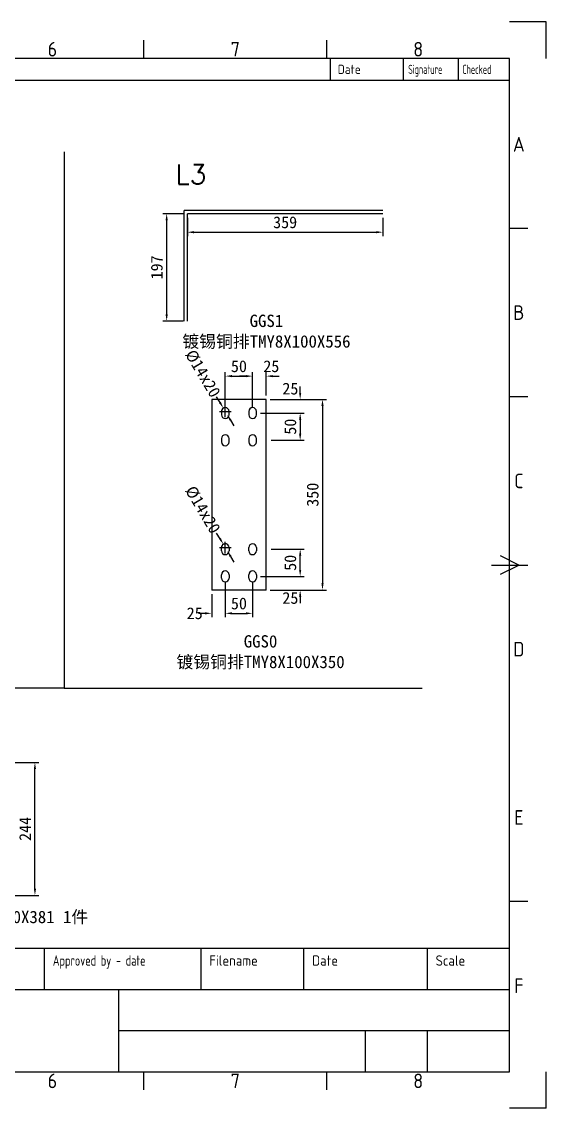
# Model space of a CAD drawing. Extents: x -48968009 to 2588125, y -43922717 to 2.
# Drawn here: x 2439019 to 2439982, y -611883 to -609888 of the extents above; entities that cross this region are included whole.
import ezdxf
from ezdxf.enums import TextEntityAlignment as Align

# ---------------------------------------------------------------- set-up
doc = ezdxf.new("R2010")
doc.units = 0
doc.header["$LTSCALE"] = 1000
doc.header["$MEASUREMENT"] = 0
doc.layers.get('DEFPOINTS').update_dxf_attribs({"linetype": 'CONTINUOUS'})
for name, color, linetype in [('DQ', 7, 'CONTINUOUS'), ('FRAME025', 7, 'CONTINUOUS'), ('FRAME050', 6, 'CONTINUOUS'), ('FRAME070', 5, 'CONTINUOUS'), ('FRAME200', 8, 'CONTINUOUS'), ('图层4', 221, 'CONTINUOUS'), ('图层6', 221, 'CONTINUOUS')]:
    doc.layers.add(name, color=color, linetype=linetype)
doc.styles.add('_TCH_SPACE', font='SIMPLEX.shx', dxfattribs={"width": 0.8, "bigfont": 'GBCBIG.shx'})
doc.styles.add('ISOCP', font='isocp.shx')
doc.dimstyles.new('NORMAL', dxfattribs={"dimscale": 0.2, "dimtxt": 0.18, "dimasz": 0.18, "dimexe": 0.18, "dimexo": 0.0625, "dimgap": 0.09, "dimtad": 0, "dimtih": 1, "dimtoh": 1, "dimdec": 4, "dimzin": 0, "dimdsep": 46, "dimtxsty": 'Standard', "dimcen": 0.09, "dimadec": 0, "dimazin": 0, "dimtfac": 1, "dimtdec": 4, "dimtofl": 0, "dimtmove": 0, "dimatfit": 3, "dimfxl": 1, "dimtolj": 1, "dimtzin": 0, "dimarcsym": 0})

# ---------------------------------------------------------------- blocks, each defined once
blk = doc.blocks.new('SAFSDF')
at = {"layer": 'FRAME050'}
for p, q in [((2410162.9, -560522.8), (2410162.9, -560478.2)), ((2410608.1, -560522.8), (2410608.1, -560478.2)), ((2411097.8, -560936.8), (2411053.3, -560936.8)), ((2411097.8, -561346.4), (2411053.3, -561346.4)), ((2411075.6, -561756), (2411031, -561733.7)), ((2411008.8, -561756), (2411097.8, -561756)), ((2411031, -561778.2), (2411075.6, -561756)), ((2411097.8, -562575.2), (2411053.3, -562575.2)), ((2410162.9, -563033.7), (2410162.9, -562989.2)), ((2410608.1, -563033.7), (2410608.1, -562989.2))]:
    blk.add_line(p, q, dxfattribs=at)
at = {"layer": 'FRAME070'}
for p, q in [((2411053.3, -560522.8), (2407491.6, -560522.8)), ((2410617, -560576.2), (2410617, -560522.8)), ((2410795.1, -560576.2), (2410795.1, -560522.8)), ((2410928.6, -560576.2), (2410928.6, -560522.8)), ((2411053.3, -562989.2), (2411053.3, -560522.8)), ((2409539.6, -560576.2), (2411053.3, -560576.2)), ((2407491.6, -562989.2), (2411053.3, -562989.2))]:
    blk.add_line(p, q, dxfattribs=at)
at = {"layer": 'FRAME200'}
for p, q in [((2411142.3, -560433.7), (2411053.3, -560433.7)), ((2411142.3, -560522.8), (2411142.3, -560433.7)), ((2411142.3, -563078.3), (2411142.3, -562989.2)), ((2411142.3, -563078.3), (2411053.3, -563078.3))]:
    blk.add_line(p, q, dxfattribs=at)
at = {"layer": 'FRAME025', "style": 'ISOCP'}
blk.add_text('Date', height=22.26, dxfattribs=at).set_placement((2410634.8, -560549.5), align=Align.MIDDLE_LEFT)
at = {"layer": 'FRAME025', "style": 'ISOCP', "width": 0.6}
for s, p in [('Signature', (2410806.3, -560549.5)), ('Checked', (2410938.3, -560549.5))]:
    blk.add_text(s, height=22.26, dxfattribs=at).set_placement(p, align=Align.MIDDLE_LEFT)
at = {"layer": 'FRAME050', "style": 'ISOCP'}
for s, p in [('6', (2409940.3, -560500.5)), ('7', (2410385.5, -560500.5)), ('8', (2410830.7, -560500.5)), ('A', (2411075.6, -560732)), ('B', (2411075.6, -561141.6)), ('C', (2411075.6, -561551.2)), ('D', (2411075.6, -561960.8)), ('E', (2411075.6, -562370.4)), ('F', (2411075.6, -562780)), ('6', (2409940.3, -563011.5)), ('7', (2410385.5, -563011.5)), ('8', (2410830.7, -563011.5))]:
    blk.add_text(s, height=35.6, dxfattribs=at).set_placement(p, align=Align.MIDDLE)
blk = doc.blocks.new('*D2314')
at = {"layer": 'DEFPOINTS', "color": 0}
for p in [(2445935.1, -623163.6), (2446294.1, -623163.6), (2446294.1, -623197.5)]:
    blk.add_point(p, dxfattribs=at)
at = {"layer": '图层6', "lineweight": -2}
for p, q in [((2445935.1, -623171.1), (2445935.1, -623204.7)), ((2446294.1, -623171.1), (2446294.1, -623204.7)), ((2445947.1, -623197.5), (2446282.1, -623197.5))]:
    blk.add_line(p, q, dxfattribs=at)
at = {"layer": '图层6'}
for points in [[(2445947.1, -623195.5), (2445947.1, -623199.5), (2445935.1, -623197.5)], [(2446282.1, -623199.5), (2446282.1, -623195.5), (2446294.1, -623197.5)]]:
    blk.add_solid(points, dxfattribs=at)
at = {"layer": '图层6', "insert": (2446114.6, -623179.5), "char_height": 21.6, "attachment_point": 5}
blk.add_mtext('\\A1;359', dxfattribs=at)
blk = doc.blocks.new('*D2315')
at = {"layer": 'DEFPOINTS', "color": 0}
for p in [(2445935.1, -623163.6), (2445897, -623360.6), (2445935.1, -623360.6)]:
    blk.add_point(p, dxfattribs=at)
at = {"layer": '图层6', "lineweight": -2}
for p, q in [((2445927.6, -623163.6), (2445889.8, -623163.6)), ((2445897, -623175.6), (2445897, -623348.6)), ((2445927.6, -623360.6), (2445889.8, -623360.6))]:
    blk.add_line(p, q, dxfattribs=at)
at = {"layer": '图层6'}
for points in [[(2445899, -623175.6), (2445895, -623175.6), (2445897, -623163.6)], [(2445895, -623348.6), (2445899, -623348.6), (2445897, -623360.6)]]:
    blk.add_solid(points, dxfattribs=at)
at = {"layer": '图层6', "insert": (2445879, -623262.1), "char_height": 21.6, "attachment_point": 5, "rotation": 90}
blk.add_mtext('\\A1;197', dxfattribs=at)
blk = doc.blocks.new('*D2303')
at = {"layer": 'DEFPOINTS', "color": 0}
for p in [(2446054.7, -623461.8), (2446004.7, -623526.6), (2446054.7, -623526.6)]:
    blk.add_point(p, dxfattribs=at)
at = {"layer": '图层4', "lineweight": -2}
for p, q in [((2446004.7, -623519.1), (2446004.7, -623454.6)), ((2446016.7, -623461.8), (2446042.7, -623461.8)), ((2446054.7, -623519.1), (2446054.7, -623454.6))]:
    blk.add_line(p, q, dxfattribs=at)
at = {"layer": '图层4'}
for points in [[(2446016.7, -623459.8), (2446016.7, -623463.8), (2446004.7, -623461.8)], [(2446042.7, -623463.8), (2446042.7, -623459.8), (2446054.7, -623461.8)]]:
    blk.add_solid(points, dxfattribs=at)
at = {"layer": '图层4', "insert": (2446029.7, -623443.8), "char_height": 21.6, "attachment_point": 5}
blk.add_mtext('\\A1;50', dxfattribs=at)
blk = doc.blocks.new('*D2304')
at = {"layer": 'DEFPOINTS', "color": 0}
for p in [(2446079.7, -623461.8), (2446054.7, -623492.9), (2446079.7, -623504.6)]:
    blk.add_point(p, dxfattribs=at)
at = {"layer": '图层4', "lineweight": -2}
for p, q in [((2446042.7, -623461.8), (2446030.7, -623461.8)), ((2446054.7, -623485.4), (2446054.7, -623454.6)), ((2446079.7, -623497.1), (2446079.7, -623454.6)), ((2446091.7, -623461.8), (2446103.7, -623461.8))]:
    blk.add_line(p, q, dxfattribs=at)
at = {"layer": '图层4'}
for points in [[(2446042.7, -623463.8), (2446042.7, -623459.8), (2446054.7, -623461.8)], [(2446091.7, -623459.8), (2446091.7, -623463.8), (2446079.7, -623461.8)]]:
    blk.add_solid(points, dxfattribs=at)
at = {"layer": '图层4', "insert": (2446089.2, -623443.8), "char_height": 21.6, "attachment_point": 5}
blk.add_mtext('\\A1;25', dxfattribs=at)
blk = doc.blocks.new('*D2305')
at = {"layer": 'DEFPOINTS', "color": 0}
for p in [(2446081.7, -623504.6), (2446142.2, -623504.6), (2446061.7, -623529.6)]:
    blk.add_point(p, dxfattribs=at)
at = {"layer": '图层4', "lineweight": -2}
for p, q in [((2446142.2, -623492.6), (2446142.2, -623480.6)), ((2446089.2, -623504.6), (2446149.4, -623504.6)), ((2446069.2, -623529.6), (2446149.4, -623529.6)), ((2446142.2, -623541.6), (2446142.2, -623553.6))]:
    blk.add_line(p, q, dxfattribs=at)
at = {"layer": '图层4'}
for points in [[(2446140.2, -623492.6), (2446144.2, -623492.6), (2446142.2, -623504.6)], [(2446144.2, -623541.6), (2446140.2, -623541.6), (2446142.2, -623529.6)]]:
    blk.add_solid(points, dxfattribs=at)
at = {"layer": '图层4', "insert": (2446124.2, -623484.9), "char_height": 21.6, "attachment_point": 5}
blk.add_mtext('\\A1;25', dxfattribs=at)
blk = doc.blocks.new('*D2306')
at = {"layer": 'DEFPOINTS', "color": 0}
for p in [(2446100.4, -623529.6), (2446081.7, -623579.6), (2446142.2, -623579.6)]:
    blk.add_point(p, dxfattribs=at)
at = {"layer": '图层4', "lineweight": -2}
for p, q in [((2446107.9, -623529.6), (2446149.4, -623529.6)), ((2446142.2, -623541.6), (2446142.2, -623567.6)), ((2446089.2, -623579.6), (2446149.4, -623579.6))]:
    blk.add_line(p, q, dxfattribs=at)
at = {"layer": '图层4'}
for points in [[(2446144.2, -623541.6), (2446140.2, -623541.6), (2446142.2, -623529.6)], [(2446140.2, -623567.6), (2446144.2, -623567.6), (2446142.2, -623579.6)]]:
    blk.add_solid(points, dxfattribs=at)
at = {"layer": '图层4', "insert": (2446124.2, -623554.6), "char_height": 21.6, "attachment_point": 5, "rotation": 90}
blk.add_mtext('\\A1;50', dxfattribs=at)
blk = doc.blocks.new('*D2307')
at = {"layer": 'DEFPOINTS', "color": 0}
for p in [(2446004.7, -623832.6), (2446054.7, -623832.6), (2446054.7, -623897.4)]:
    blk.add_point(p, dxfattribs=at)
at = {"layer": '图层4', "lineweight": -2}
for p, q in [((2446004.7, -623840.1), (2446004.7, -623904.6)), ((2446054.7, -623840.1), (2446054.7, -623904.6)), ((2446016.7, -623897.4), (2446042.7, -623897.4))]:
    blk.add_line(p, q, dxfattribs=at)
at = {"layer": '图层4'}
for points in [[(2446016.7, -623895.4), (2446016.7, -623899.4), (2446004.7, -623897.4)], [(2446042.7, -623899.4), (2446042.7, -623895.4), (2446054.7, -623897.4)]]:
    blk.add_solid(points, dxfattribs=at)
at = {"layer": '图层4', "insert": (2446029.7, -623879.4), "char_height": 21.6, "attachment_point": 5}
blk.add_mtext('\\A1;50', dxfattribs=at)
blk = doc.blocks.new('*D2308')
at = {"layer": 'DEFPOINTS', "color": 0}
for p in [(2446061.7, -623829.6), (2446081.7, -623854.6), (2446142.2, -623854.6)]:
    blk.add_point(p, dxfattribs=at)
at = {"layer": '图层4', "lineweight": -2}
for p, q in [((2446142.2, -623817.6), (2446142.2, -623805.6)), ((2446069.2, -623829.6), (2446149.4, -623829.6)), ((2446089.2, -623854.6), (2446149.4, -623854.6)), ((2446142.2, -623866.6), (2446142.2, -623878.6))]:
    blk.add_line(p, q, dxfattribs=at)
at = {"layer": '图层4'}
for points in [[(2446140.2, -623817.6), (2446144.2, -623817.6), (2446142.2, -623829.6)], [(2446144.2, -623866.6), (2446140.2, -623866.6), (2446142.2, -623854.6)]]:
    blk.add_solid(points, dxfattribs=at)
at = {"layer": '图层4', "insert": (2446124.2, -623869.3), "char_height": 21.6, "attachment_point": 5}
blk.add_mtext('\\A1;25', dxfattribs=at)
blk = doc.blocks.new('*D2309')
at = {"layer": 'DEFPOINTS', "color": 0}
for p in [(2446081.7, -623779.6), (2446142.2, -623779.6), (2446100.4, -623829.6)]:
    blk.add_point(p, dxfattribs=at)
at = {"layer": '图层4', "lineweight": -2}
for p, q in [((2446089.2, -623779.6), (2446149.4, -623779.6)), ((2446142.2, -623817.6), (2446142.2, -623791.6)), ((2446107.9, -623829.6), (2446149.4, -623829.6))]:
    blk.add_line(p, q, dxfattribs=at)
at = {"layer": '图层4'}
for points in [[(2446144.2, -623791.6), (2446140.2, -623791.6), (2446142.2, -623779.6)], [(2446140.2, -623817.6), (2446144.2, -623817.6), (2446142.2, -623829.6)]]:
    blk.add_solid(points, dxfattribs=at)
at = {"layer": '图层4', "insert": (2446124.2, -623804.6), "char_height": 21.6, "attachment_point": 5, "rotation": 90}
blk.add_mtext('\\A1;50', dxfattribs=at)
blk = doc.blocks.new('*D2310')
at = {"layer": 'DEFPOINTS', "color": 0}
for p in [(2446001.1, -623770.6), (2446008.3, -623782.6)]:
    blk.add_point(p, dxfattribs=at)
at = {"layer": '图层4', "lineweight": -2}
for p, q in [((2445995, -623760.3), (2445988.8, -623749.9)), ((2446004.7, -623787.4), (2446004.7, -623765.8)), ((2445993.9, -623776.6), (2446015.5, -623776.6)), ((2446014.4, -623792.9), (2446020.5, -623803.2))]:
    blk.add_line(p, q, dxfattribs=at)
blk.add_arc((2446004.7, -623776.6), 7, 58.8693, 180, dxfattribs=at)
at = {"layer": '图层4'}
for points in [[(2445993.3, -623761.3), (2445996.7, -623759.2), (2446001.1, -623770.6)], [(2446016.1, -623791.9), (2446012.7, -623793.9), (2446008.3, -623782.6)]]:
    blk.add_solid(points, dxfattribs=at)
at = {"layer": '图层4', "insert": (2445963.3, -623707.1), "char_height": 21.6, "attachment_point": 5, "rotation": 300.7687}
blk.add_mtext('%%c14x20', dxfattribs=at)
blk = doc.blocks.new('*D2311')
at = {"layer": 'DEFPOINTS', "color": 0}
for p in [(2446079.7, -623504.6), (2446079.7, -623854.6), (2446183.2, -623854.6)]:
    blk.add_point(p, dxfattribs=at)
at = {"layer": '图层4', "lineweight": -2}
for p, q in [((2446087.2, -623504.6), (2446190.4, -623504.6)), ((2446183.2, -623516.6), (2446183.2, -623842.6)), ((2446087.2, -623854.6), (2446190.4, -623854.6))]:
    blk.add_line(p, q, dxfattribs=at)
at = {"layer": '图层4'}
for points in [[(2446185.2, -623516.6), (2446181.2, -623516.6), (2446183.2, -623504.6)], [(2446181.2, -623842.6), (2446185.2, -623842.6), (2446183.2, -623854.6)]]:
    blk.add_solid(points, dxfattribs=at)
at = {"layer": '图层4', "insert": (2446165.2, -623679.6), "char_height": 21.6, "attachment_point": 5, "rotation": 90}
blk.add_mtext('\\A1;350', dxfattribs=at)
blk = doc.blocks.new('*D2312')
at = {"layer": 'DEFPOINTS', "color": 0}
for p in [(2446004.7, -623832.6), (2445979.7, -623854.6), (2445979.7, -623897.4)]:
    blk.add_point(p, dxfattribs=at)
at = {"layer": '图层4', "lineweight": -2}
for p, q in [((2446004.7, -623840.1), (2446004.7, -623904.6)), ((2445979.7, -623862.1), (2445979.7, -623904.6)), ((2445967.7, -623897.4), (2445955.7, -623897.4)), ((2446016.7, -623897.4), (2446028.7, -623897.4))]:
    blk.add_line(p, q, dxfattribs=at)
at = {"layer": '图层4'}
for points in [[(2445967.7, -623899.4), (2445967.7, -623895.4), (2445979.7, -623897.4)], [(2446016.7, -623895.4), (2446016.7, -623899.4), (2446004.7, -623897.4)]]:
    blk.add_solid(points, dxfattribs=at)
at = {"layer": '图层4', "insert": (2445948.5, -623897.4), "char_height": 21.6, "attachment_point": 5}
blk.add_mtext('\\A1;25', dxfattribs=at)
blk = doc.blocks.new('*D2313')
at = {"layer": 'DEFPOINTS', "color": 0}
for p in [(2446001.1, -623520.6), (2446008.3, -623532.6)]:
    blk.add_point(p, dxfattribs=at)
at = {"layer": '图层4', "lineweight": -2}
for p, q in [((2445995, -623510.3), (2445988.8, -623499.9)), ((2445993.9, -623526.6), (2446015.5, -623526.6)), ((2446004.7, -623537.4), (2446004.7, -623515.8)), ((2446014.4, -623542.9), (2446020.5, -623553.2))]:
    blk.add_line(p, q, dxfattribs=at)
blk.add_arc((2446004.7, -623526.6), 7, 58.8693, 180, dxfattribs=at)
at = {"layer": '图层4'}
for points in [[(2445993.3, -623511.3), (2445996.7, -623509.2), (2446001.1, -623520.6)], [(2446016.1, -623541.9), (2446012.7, -623543.9), (2446008.3, -623532.6)]]:
    blk.add_solid(points, dxfattribs=at)
at = {"layer": '图层4', "insert": (2445963.3, -623457.1), "char_height": 21.6, "attachment_point": 5, "rotation": 300.7687}
blk.add_mtext('%%c14x20', dxfattribs=at)
blk = doc.blocks.new('*D1876')
at = {"layer": 'DEFPOINTS', "color": 0}
for p in [(2448185.4, -623346), (2448185.4, -623363), (2448322.4, -623363)]:
    blk.add_point(p, dxfattribs=at)
at = {"layer": '图层6', "lineweight": -2}
for p, q in [((2448185.4, -623355.5), (2448185.4, -623338.8)), ((2448310.4, -623346), (2448197.4, -623346)), ((2448322.4, -623355.5), (2448322.4, -623338.8))]:
    blk.add_line(p, q, dxfattribs=at)
at = {"layer": '图层6'}
for points in [[(2448197.4, -623344), (2448197.4, -623348), (2448185.4, -623346)], [(2448310.4, -623344), (2448310.4, -623348), (2448322.4, -623346)]]:
    blk.add_solid(points, dxfattribs=at)
at = {"layer": '图层6', "insert": (2448253.9, -623328), "char_height": 21.6, "attachment_point": 5}
blk.add_mtext('\\A1;137', dxfattribs=at)
blk = doc.blocks.new('*D1877')
at = {"layer": 'DEFPOINTS', "color": 0}
for p in [(2448322.4, -623119), (2448381.8, -623119), (2448322.4, -623363)]:
    blk.add_point(p, dxfattribs=at)
at = {"layer": '图层6', "lineweight": -2}
for p, q in [((2448329.9, -623119), (2448389, -623119)), ((2448381.8, -623351), (2448381.8, -623131)), ((2448329.9, -623363), (2448389, -623363))]:
    blk.add_line(p, q, dxfattribs=at)
at = {"layer": '图层6'}
for points in [[(2448379.8, -623131), (2448383.8, -623131), (2448381.8, -623119)], [(2448379.8, -623351), (2448383.8, -623351), (2448381.8, -623363)]]:
    blk.add_solid(points, dxfattribs=at)
at = {"layer": '图层6', "insert": (2448363.8, -623241), "char_height": 21.6, "attachment_point": 5, "rotation": 90}
blk.add_mtext('\\A1;244', dxfattribs=at)
blk = doc.blocks.new('TYE65464')
at = {"layer": '图层6', "color": 33}
for p, q in [((2445929.1, -623360.6), (2445929.1, -623157.6)), ((2446294.1, -623157.6), (2445929.1, -623157.6)), ((2445935.1, -623360.6), (2445935.1, -623163.6)), ((2446294.1, -623163.6), (2445935.1, -623163.6))]:
    blk.add_line(p, q, dxfattribs=at)
at = {"layer": 'DQ', "color": 1, "style": '_TCH_SPACE'}
blk.add_text('L3', height=35.74, dxfattribs=at).set_placement((2445913.3, -623109.1))
at = {"layer": '图层4', "insert": (2446080.2, -623380.4), "char_height": 22.68, "attachment_point": 5}
blk.add_mtext('{\\fSimSun|b0|i0|c134|p2;GGS1\\P镀锡铜排TMY8X100X556}', dxfattribs=at)
at = {"layer": '图层6', "color": 33}
dim = blk.add_linear_dim(base=(2445897, -623360.6), p1=(2445935.1, -623163.6), p2=(2445935.1, -623360.6), angle=90, dimstyle='NORMAL', override={"dimscale": 120, "dimasz": 0.1, "dimexe": 0.06, "dimgap": 0.06, "dimtad": 1, "dimtih": 0, "dimdec": 0, "dimclrd": 256, "dimclre": 256, "dimclrt": 256, "dimtdec": 0, "dimtix": 1, "dimtmove": 2, "dimatfit": 0, "dimfxl": 250, "dimtfillclr": 2}, dxfattribs=at)
dim.commit()
dim.dimension.update_dxf_attribs({"geometry": '*D2315', "text_midpoint": (2445879, -623262.1)})
dim = blk.add_linear_dim(base=(2446294.1, -623197.5), p1=(2445935.1, -623163.6), p2=(2446294.1, -623163.6), dimstyle='NORMAL', override={"dimscale": 120, "dimasz": 0.1, "dimexe": 0.06, "dimgap": 0.06, "dimtad": 1, "dimtih": 0, "dimdec": 0, "dimclrd": 256, "dimclre": 256, "dimclrt": 256, "dimtdec": 0, "dimtix": 1, "dimtmove": 2, "dimatfit": 0, "dimfxl": 250, "dimtfillclr": 2}, dxfattribs=at)
dim.commit()
dim.dimension.update_dxf_attribs({"geometry": '*D2314', "text_midpoint": (2446114.6, -623179.5)})
blk = doc.blocks.new('XCWERWE')
at = {"layer": '图层4', "color": 33}
for p, q in [((2445979.7, -623504.6), (2445979.7, -623854.6)), ((2446079.7, -623504.6), (2445979.7, -623504.6)), ((2446079.7, -623854.6), (2446079.7, -623504.6)), ((2445997.7, -623526.6), (2445997.7, -623532.6)), ((2446011.7, -623532.6), (2446011.7, -623526.6)), ((2446047.7, -623526.6), (2446047.7, -623532.6)), ((2446061.7, -623532.6), (2446061.7, -623526.6)), ((2445997.7, -623576.6), (2445997.7, -623582.6)), ((2446011.7, -623582.6), (2446011.7, -623576.6)), ((2446047.7, -623576.6), (2446047.7, -623582.6)), ((2446061.7, -623582.6), (2446061.7, -623576.6)), ((2445997.7, -623782.6), (2445997.7, -623776.6)), ((2446011.7, -623776.6), (2446011.7, -623782.6)), ((2446047.7, -623782.6), (2446047.7, -623776.6)), ((2446061.7, -623776.6), (2446061.7, -623782.6)), ((2445997.7, -623832.6), (2445997.7, -623826.6)), ((2446011.7, -623826.6), (2446011.7, -623832.6)), ((2446047.7, -623832.6), (2446047.7, -623826.6)), ((2446061.7, -623826.6), (2446061.7, -623832.6)), ((2446079.7, -623854.6), (2445979.7, -623854.6))]:
    blk.add_line(p, q, dxfattribs=at)
for centre, start, end in [((2446004.7, -623526.6), 0, 180), ((2446054.7, -623526.6), 0, 180), ((2446004.7, -623532.6), 180, 0), ((2446054.7, -623532.6), 180, 0), ((2446004.7, -623576.6), 0, 180), ((2446004.7, -623582.6), 180, 0), ((2446054.7, -623576.6), 0, 180), ((2446054.7, -623582.6), 180, 0), ((2446004.7, -623776.6), 0, 180), ((2446004.7, -623782.6), 180, 0), ((2446054.7, -623776.6), 0, 180), ((2446054.7, -623782.6), 180, 0), ((2446004.7, -623826.6), 0, 180), ((2446054.7, -623826.6), 0, 180), ((2446004.7, -623832.6), 180, 0), ((2446054.7, -623832.6), 180, 0)]:
    blk.add_arc(centre, 7, start, end, dxfattribs=at)
at = {"layer": '图层4', "insert": (2446069.4, -623969), "char_height": 22.68, "attachment_point": 5}
blk.add_mtext('{\\fSimSun|b0|i0|c134|p2;GGS0\\P镀锡铜排TMY8X100X350}', dxfattribs=at)
at = {"layer": '图层4', "color": 33}
for p1, p2, picture, middle in [((2446008.3, -623532.6), (2446001.1, -623520.6), '*D2313', (2445963.3, -623457.1)), ((2446008.3, -623782.6), (2446001.1, -623770.6), '*D2310', (2445963.3, -623707.1))]:
    dim = blk.add_diameter_dim_2p(p1=p1, p2=p2, text='<>x20', dimstyle='NORMAL', override={"dimscale": 120, "dimasz": 0.1, "dimexe": 0.06, "dimgap": 0.06, "dimtad": 1, "dimtih": 0, "dimdec": 0, "dimclrd": 256, "dimclre": 256, "dimclrt": 256, "dimtdec": 0, "dimtix": 1, "dimtmove": 2, "dimfxl": 250, "dimtfillclr": 2}, dxfattribs=at)
    dim.commit()
    dim.dimension.update_dxf_attribs({"geometry": picture, "text_midpoint": middle, "dimtype": 131})
for base, p1, p2, picture, middle in [((2446054.7, -623461.8), (2446004.7, -623526.6), (2446054.7, -623526.6), '*D2303', (2446029.7, -623443.8)), ((2446054.7, -623897.4), (2446004.7, -623832.6), (2446054.7, -623832.6), '*D2307', (2446029.7, -623879.4))]:
    dim = blk.add_linear_dim(base=base, p1=p1, p2=p2, dimstyle='NORMAL', override={"dimscale": 120, "dimasz": 0.1, "dimexe": 0.06, "dimgap": 0.06, "dimtad": 1, "dimtih": 0, "dimdec": 0, "dimclrd": 256, "dimclre": 256, "dimclrt": 256, "dimtdec": 0, "dimtix": 1, "dimtmove": 2, "dimfxl": 250, "dimtfillclr": 2}, dxfattribs=at)
    dim.commit()
    dim.dimension.update_dxf_attribs({"geometry": picture, "text_midpoint": middle})
for base, p1, p2, picture, middle in [((2446079.7, -623461.8), (2446054.7, -623492.9), (2446079.7, -623504.6), '*D2304', (2446089.2, -623443.8)), ((2445979.7, -623897.4), (2446004.7, -623832.6), (2445979.7, -623854.6), '*D2312', (2445948.5, -623897.4))]:
    dim = blk.add_linear_dim(base=base, p1=p1, p2=p2, dimstyle='NORMAL', override={"dimscale": 120, "dimasz": 0.1, "dimexe": 0.06, "dimgap": 0.06, "dimtad": 1, "dimtih": 0, "dimdec": 0, "dimclrd": 256, "dimclre": 256, "dimclrt": 256, "dimtdec": 0, "dimtix": 1, "dimtmove": 2, "dimfxl": 250, "dimtfillclr": 2}, dxfattribs=at)
    dim.commit()
    dim.dimension.update_dxf_attribs({"geometry": picture, "text_midpoint": middle, "dimtype": 128})
for base, p1, p2, angle, picture, middle in [((2446142.2, -623504.6), (2446061.7, -623529.6), (2446081.7, -623504.6), 90, '*D2305', (2446124.2, -623484.9)), ((2446142.2, -623854.6), (2446061.7, -623829.6), (2446081.7, -623854.6), 270, '*D2308', (2446124.2, -623869.3))]:
    dim = blk.add_linear_dim(base=base, p1=p1, p2=p2, angle=angle, dimstyle='NORMAL', override={"dimscale": 120, "dimasz": 0.1, "dimexe": 0.06, "dimgap": 0.06, "dimtad": 1, "dimtih": 0, "dimdec": 0, "dimclrd": 256, "dimclre": 256, "dimclrt": 256, "dimtdec": 0, "dimtix": 1, "dimtmove": 2, "dimfxl": 250, "dimtfillclr": 2}, dxfattribs=at)
    dim.commit()
    dim.dimension.update_dxf_attribs({"geometry": picture, "text_midpoint": middle, "dimtype": 128})
for base, p1, p2, angle, picture, middle in [((2446183.2, -623854.6), (2446079.7, -623504.6), (2446079.7, -623854.6), 90, '*D2311', (2446165.2, -623679.6)), ((2446142.2, -623579.6), (2446100.4, -623529.6), (2446081.7, -623579.6), 90, '*D2306', (2446124.2, -623554.6)), ((2446142.2, -623779.6), (2446100.4, -623829.6), (2446081.7, -623779.6), 270, '*D2309', (2446124.2, -623804.6))]:
    dim = blk.add_linear_dim(base=base, p1=p1, p2=p2, angle=angle, dimstyle='NORMAL', override={"dimscale": 120, "dimasz": 0.1, "dimexe": 0.06, "dimgap": 0.06, "dimtad": 1, "dimtih": 0, "dimdec": 0, "dimclrd": 256, "dimclre": 256, "dimclrt": 256, "dimtdec": 0, "dimtix": 1, "dimtmove": 2, "dimfxl": 250, "dimtfillclr": 2}, dxfattribs=at)
    dim.commit()
    dim.dimension.update_dxf_attribs({"geometry": picture, "text_midpoint": middle})
blk = doc.blocks.new('CVERTE4T345345345')
at = {"layer": '图层4'}
for p, q in [((2448277.3, -623144.8), (2448217.6, -623144.8)), ((2448199.7, -623297.5), (2448199.7, -623237.8))]:
    blk.add_line(p, q, dxfattribs=at)
for points in [[(2448277.3, -623139.8), (2448277.3, -623149.8), (2448307.3, -623144.8)], [(2448204.7, -623297.5), (2448194.7, -623297.5), (2448199.7, -623327.5)]]:
    blk.add_solid(points, dxfattribs=at)
at = {"layer": '图层6', "color": 33}
for p, q in [((2448322.4, -623119), (2448322.4, -623363)), ((2448328.4, -623119), (2448328.4, -623369)), ((2448322.4, -623363), (2448185.4, -623363)), ((2448328.4, -623369), (2448185.4, -623369))]:
    blk.add_line(p, q, dxfattribs=at)
at = {"layer": 'DQ', "color": 1, "style": '_TCH_SPACE'}
blk.add_text('PE', height=35.74, dxfattribs=at).set_placement((2448152.1, -623090.6))
at = {"layer": '图层4', "char_height": 22.68, "attachment_point": 5}
for s, insert in [('\\A1;A{\\fSimSun|b0|i0|c134|p2;向}', (2448271.9, -623107.3)), ('\\A1;F{\\fSimSun|b0|i0|c134|p2;向}', (2448164.4, -623289.9)), ('{\\fSimSun|b0|i0|c134|p2;镀锡铜排TMY8X100X381 1件}', (2448294.4, -623403.9))]:
    blk.add_mtext(s, dxfattribs=dict(at, insert=insert))
at = {"layer": '图层6', "color": 33}
dim = blk.add_linear_dim(base=(2448381.8, -623119), p1=(2448322.4, -623363), p2=(2448322.4, -623119), angle=90, dimstyle='NORMAL', override={"dimscale": 120, "dimasz": 0.1, "dimexe": 0.06, "dimgap": 0.06, "dimtad": 1, "dimtih": 0, "dimdec": 0, "dimclrd": 256, "dimclre": 256, "dimclrt": 256, "dimtdec": 0, "dimtix": 1, "dimtmove": 2, "dimatfit": 0, "dimfxl": 250, "dimtfillclr": 2}, dxfattribs=at)
dim.commit()
dim.dimension.update_dxf_attribs({"geometry": '*D1877', "text_midpoint": (2448363.8, -623241)})
dim = blk.add_linear_dim(base=(2448185.4, -623346), p1=(2448322.4, -623363), p2=(2448185.4, -623363), dimstyle='NORMAL', override={"dimscale": 120, "dimasz": 0.1, "dimexe": 0.06, "dimgap": 0.06, "dimtad": 1, "dimtih": 0, "dimdec": 0, "dimclrd": 256, "dimclre": 256, "dimclrt": 256, "dimtdec": 0, "dimtix": 1, "dimtmove": 2, "dimatfit": 0, "dimfxl": 250, "dimtfillclr": 2}, dxfattribs=at)
dim.commit()
dim.dimension.update_dxf_attribs({"geometry": '*D1876', "text_midpoint": (2448253.9, -623328)})

msp = doc.modelspace()

# ---------------------------------------------------------------- linework, layer by layer
at = {"layer": 'FRAME070'}
for p, q in [((2438630, -611589.4), (2439914.8, -611589.4)), ((2439060.8, -611664.9), (2439060.8, -611589.4)), ((2439348, -611664.9), (2439348, -611589.4)), ((2439537, -611664.9), (2439537, -611589.4)), ((2439763.7, -611664.9), (2439763.7, -611589.4)), ((2438630, -611664.9), (2439914.8, -611664.9)), ((2439196.8, -611816.1), (2439196.8, -611664.9)), ((2439196.8, -611740.5), (2439914.8, -611740.5)), ((2439650.3, -611816.1), (2439650.3, -611740.5)), ((2439763.7, -611816.1), (2439763.7, -611740.5))]:
    msp.add_line(p, q, dxfattribs=at)
at = {"layer": '图层6', "color": 33}
for p, q in [((2439096.9, -610126.6), (2439096.9, -611112.1)), ((2439096.9, -611112.1), (2437302.8, -611112.1)), ((2439096.9, -611112.1), (2439754.3, -611112.1))]:
    msp.add_line(p, q, dxfattribs=at)

# ---------------------------------------------------------------- block references
at = {"layer": '图层4', "color": 33, "xscale": 0.7544899999775225, "yscale": 0.7544900000029884, "zscale": 0.75449}
msp.add_blockref('SAFSDF', (620799.2, -187046.4), dxfattribs=at)
at = {"layer": '图层6', "color": 33}
for name, p in [('TYE65464', (-6612.1, 12923)), ('XCWERWE', (-6612.1, 12923)), ('CVERTE4T345345345', (-9338.8, 11870.7))]:
    msp.add_blockref(name, p, dxfattribs=at)

# ---------------------------------------------------------------- texts
at = {"layer": 'FRAME025', "ltscale": 0.8, "style": 'ISOCP', "width": 0.8}
msp.add_text('Approved by - date', height=18.895, dxfattribs=at).set_placement((2439075.9, -611612), align=Align.MIDDLE_LEFT)
at = {"layer": 'FRAME025', "style": 'ISOCP'}
for s, p in [('Filename', (2439363.1, -611612)), ('Date', (2439552.1, -611612)), ('Scale', (2439778.8, -611612))]:
    msp.add_text(s, height=18.89, dxfattribs=at).set_placement(p, align=Align.MIDDLE_LEFT)

doc.saveas('drawing.dxf')
